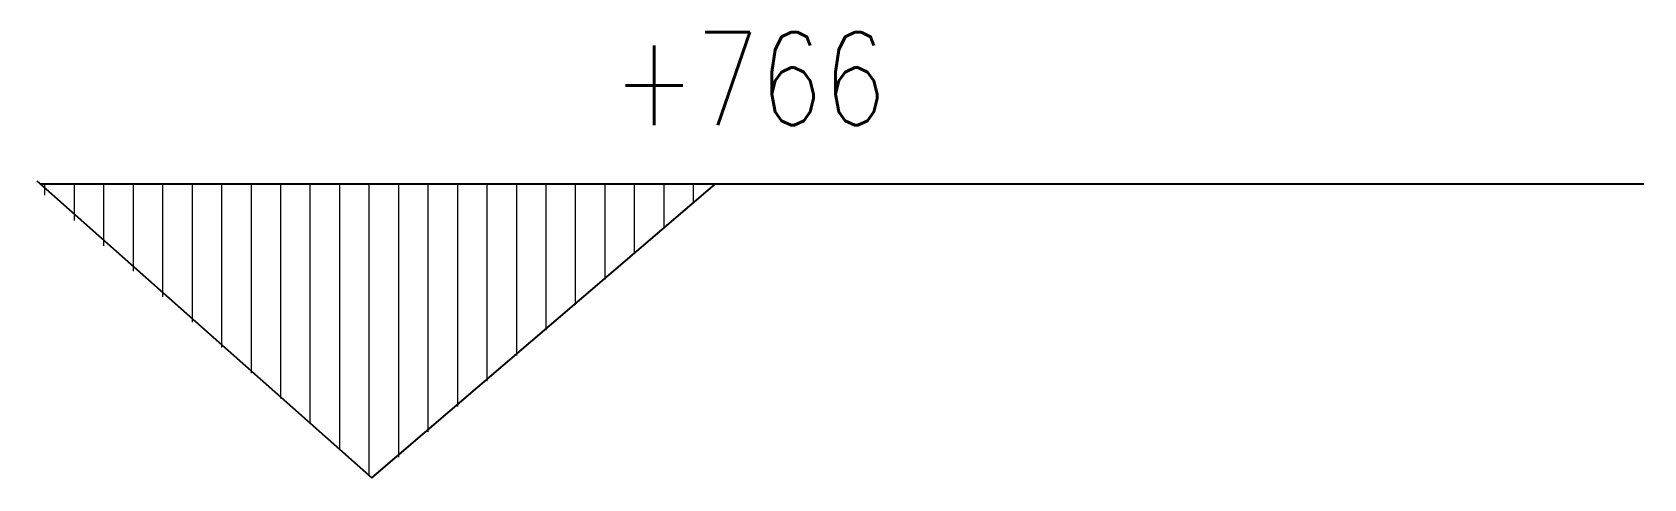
# Model space of a CAD drawing. Header units: metres. Extents: x -90 to 10476, y -9 to 23.
# Drawn here: x -42.41 to -41.542, y -0.489 to -0.249 of the extents above; entities that cross this region are included whole.
import ezdxf

# ---------------------------------------------------------------- set-up
doc = ezdxf.new("R2010")
doc.units = ezdxf.units.M
doc.header["$LTSCALE"] = 5
doc.header["$MEASUREMENT"] = 0
doc.layers.add('A-ELEV-PATT', color=255, linetype='Continuous', lineweight=18)
doc.layers.add('quote', color=3, linetype='Continuous')
doc.styles.add('E-ROMANS', font='romans.shx', dxfattribs={"width": 0.8})

msp = doc.modelspace()

# ---------------------------------------------------------------- hatches: boundary and pattern name
at = {"layer": 'A-ELEV-PATT'}
h = msp.add_hatch(dxfattribs=at)
h.set_pattern_fill('ANSI31', color=256, scale=0.005, angle=225, style=0)
h.set_pattern_definition([(270, (162.257256, -132.15394), (0.015875, -4e-17), [])])
h.paths.add_polyline_path([(-42.4101, -0.33036), (-42.22611, -0.48892), (-42.04211, -0.33036)])

# ---------------------------------------------------------------- linework, layer by layer
at = {"layer": 'quote'}
for p, q in [((-42.40765, -0.32859), (-42.22719, -0.48851)), ((-42.0423, -0.33036), (-42.40566, -0.33036)), ((-42.22719, -0.48851), (-42.0423, -0.33036)), ((-41.5423, -0.33036), (-42.0423, -0.33036))]:
    msp.add_line(p, q, dxfattribs=at)

# ---------------------------------------------------------------- texts
at = {"layer": 'quote', "insert": (-42.09748, -0.24869), "char_height": 0.05, "attachment_point": 1, "style": 'E-ROMANS'}
msp.add_mtext('+766', dxfattribs=at)

doc.saveas('drawing.dxf')
